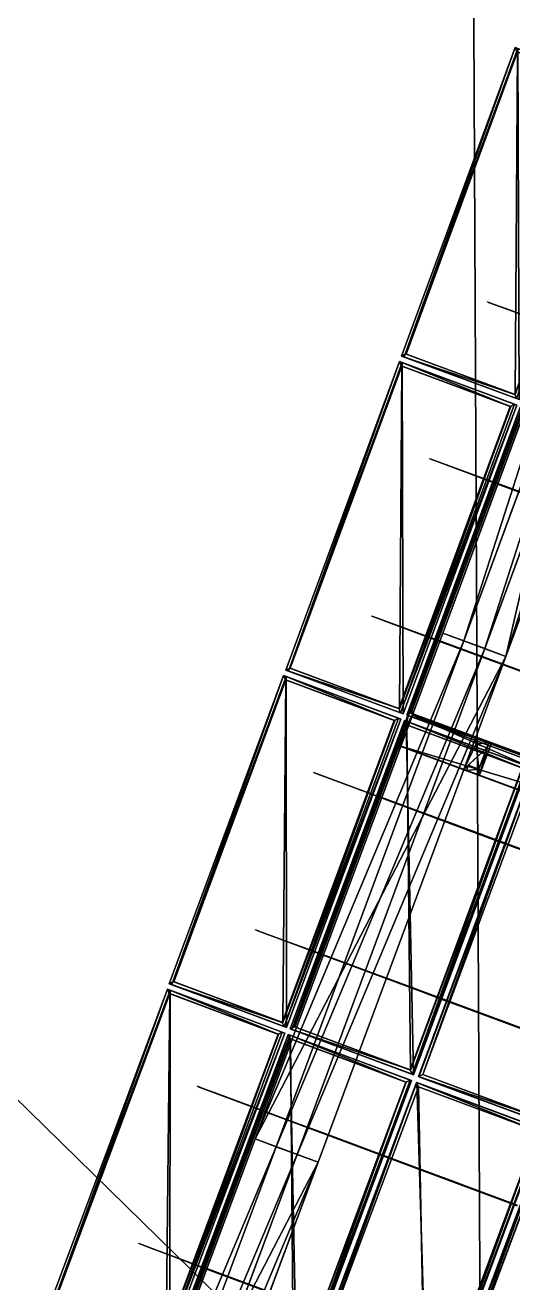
# Model space of a CAD drawing. Extents: x -372 to 678, y -263 to 741.
# Drawn here: x 284.6 to 288.23, y 268.23 to 277.61 of the extents above; entities that cross this region are included whole.
import ezdxf

# ---------------------------------------------------------------- set-up
doc = ezdxf.new("R2010")
doc.units = 0
doc.header["$LTSCALE"] = 0.0254
doc.layers.get('0').update_dxf_attribs({"linetype": 'CONTINUOUS'})
doc.layers.add('LOCATION_SNAPSHOT', color=144, linetype='CONTINUOUS')
doc.layers.add('LOCATION_TERRAIN', color=36, linetype='CONTINUOUS')

# ---------------------------------------------------------------- blocks, each defined once
blk = doc.blocks.new('LOCATION_SNAPSHOT_1')
at = {"color": 8}
mesh = blk.add_polyface(dxfattribs=at)
corners = [(-63.4904, 214.7729), (675.1158, 740.6684), (-66.0072, 737.0917), (677.6385, 218.3467)]
mesh.append_faces([[corners[k] for k in face] for face in [(0, 1, 2), (1, 0, 3)]], dxfattribs={"vtx0": -1, "color": 8})
blk = doc.blocks.new('LOCATION_TERRAIN_1')
at = {"color": 8}
mesh = blk.add_polyface(dxfattribs=at)
corners = [(300.5529, 266.2732, 5.1655), (300.4929, 278.7094, 5.3174), (287.9314, 278.6489, 4.8081)]
mesh.append_faces([[corners[k] for k in face] for face in [(0, 1, 2)]], dxfattribs={"color": 8})
mesh = blk.add_polyface(dxfattribs=at)
corners = [(287.9914, 266.2127, 4.5477), (287.9314, 278.6489, 4.8081), (275.3699, 278.5883, 4.5424)]
mesh.append_faces([[corners[k] for k in face] for face in [(0, 1, 2)]], dxfattribs={"color": 8})
mesh = blk.add_polyface(dxfattribs=at)
corners = [(287.9914, 266.2127, 4.5477), (275.3699, 278.5883, 4.5424), (275.4299, 266.1521, 4.1735)]
mesh.append_faces([[corners[k] for k in face] for face in [(0, 1, 2)]], dxfattribs={"color": 8})
mesh = blk.add_polyface(dxfattribs=at)
corners = [(300.5529, 266.2732, 5.1655), (287.9314, 278.6489, 4.8081), (287.9914, 266.2127, 4.5477)]
mesh.append_faces([[corners[k] for k in face] for face in [(0, 1, 2)]], dxfattribs={"color": 8})
blk = doc.blocks.new('GROUP_55')
at = {"color": 0}
for p, q in [((143.8082, -4.1608, 0.1859), (139.728, -4.1516, 0.1582)), ((143.8082, -4.1608, 0.6859), (139.728, -4.1516, 0.6582)), ((143.8082, -4.1608, 0.6859), (139.728, -4.1516, 0.6582)), ((143.8082, -4.1608, 0.1859), (139.728, -4.1516, 0.1582)), ((143.8076, -4.6608, 0.6859), (143.8082, -4.1608, 0.6859)), ((143.8076, -4.6608, 0.6859), (143.8082, -4.1608, 0.6859)), ((143.8082, -4.1608, 0.1859), (143.808, -4.3274, 0.1859)), ((143.8082, -4.1608, 0.1859), (143.808, -4.3274, 0.1859)), ((143.8082, -4.1608, 0.6859), (143.8082, -4.1608, 0.1859)), ((147.8278, -4.1612, 0.2144), (143.8082, -4.1608, 0.1859)), ((147.8278, -4.1612, 0.7144), (143.8082, -4.1608, 0.6859)), ((147.8278, -4.1612, 0.7144), (143.8082, -4.1608, 0.6859)), ((147.8278, -4.1612, 0.2144), (143.8082, -4.1608, 0.1859)), ((143.8082, -4.1608, 0.6859), (143.8082, -4.1608, 0.1859)), ((151.7896, -4.1532, 0.2434), (147.8278, -4.1612, 0.2144)), ((151.7896, -4.1532, 0.7434), (147.8278, -4.1612, 0.7144)), ((151.7896, -4.1532, 0.7434), (147.8278, -4.1612, 0.7144)), ((151.7896, -4.1532, 0.2434), (147.8278, -4.1612, 0.2144)), ((147.8278, -4.1612, 0.2144), (147.8279, -4.3279, 0.2144)), ((147.8282, -4.6612, 0.7144), (147.8278, -4.1612, 0.7144)), ((147.8278, -4.1612, 0.7144), (147.8278, -4.1612, 0.2144)), ((147.8278, -4.1612, 0.2144), (147.8279, -4.3279, 0.2144)), ((147.8282, -4.6612, 0.7144), (147.8278, -4.1612, 0.7144)), ((147.8278, -4.1612, 0.7144), (147.8278, -4.1612, 0.2144)), ((143.808, -4.3274, 0.1859), (139.7275, -4.3183, 0.1582)), ((143.808, -4.3274, 0.1859), (139.7275, -4.3183, 0.1582)), ((143.808, -4.3274, 0.4359), (139.7275, -4.3183, 0.4082)), ((143.808, -4.3274, 0.4359), (139.7275, -4.3183, 0.4082)), ((143.808, -4.3274, 0.4359), (143.8078, -4.4941, 0.4359)), ((143.808, -4.3274, 0.4359), (143.8078, -4.4941, 0.4359)), ((143.808, -4.3274, 0.1859), (143.808, -4.3274, 0.4359)), ((147.8279, -4.3279, 0.2144), (143.808, -4.3274, 0.1859)), ((147.8279, -4.3279, 0.2144), (143.808, -4.3274, 0.1859)), ((147.8279, -4.3279, 0.4644), (143.808, -4.3274, 0.4359)), ((143.808, -4.3274, 0.1859), (143.808, -4.3274, 0.4359)), ((147.8279, -4.3279, 0.4644), (143.808, -4.3274, 0.4359)), ((151.7901, -4.3199, 0.2434), (147.8279, -4.3279, 0.2144)), ((151.7901, -4.3199, 0.2434), (147.8279, -4.3279, 0.2144)), ((151.7901, -4.3199, 0.4934), (147.8279, -4.3279, 0.4644)), ((151.7901, -4.3199, 0.4934), (147.8279, -4.3279, 0.4644)), ((147.8279, -4.3279, 0.2144), (147.8279, -4.3279, 0.4644)), ((147.8279, -4.3279, 0.4644), (147.8281, -4.4945, 0.4644)), ((147.8279, -4.3279, 0.2144), (147.8279, -4.3279, 0.4644)), ((147.8279, -4.3279, 0.4644), (147.8281, -4.4945, 0.4644)), ((143.8078, -4.4941, 0.4359), (139.7269, -4.485, 0.4082)), ((143.8078, -4.4941, 0.4359), (139.7269, -4.485, 0.4082)), ((143.8078, -4.4941, 0.1859), (139.7269, -4.485, 0.1582)), ((143.8078, -4.4941, 0.1859), (139.7269, -4.485, 0.1582)), ((143.8078, -4.4941, 0.1859), (143.8076, -4.6608, 0.1859)), ((143.8078, -4.4941, 0.1859), (143.8076, -4.6608, 0.1859)), ((143.8078, -4.4941, 0.4359), (143.8078, -4.4941, 0.1859)), ((147.8281, -4.4945, 0.4644), (143.8078, -4.4941, 0.4359)), ((147.8281, -4.4945, 0.4644), (143.8078, -4.4941, 0.4359)), ((147.8281, -4.4945, 0.2144), (143.8078, -4.4941, 0.1859)), ((143.8078, -4.4941, 0.4359), (143.8078, -4.4941, 0.1859)), ((147.8281, -4.4945, 0.2144), (143.8078, -4.4941, 0.1859)), ((151.7906, -4.4866, 0.4934), (147.8281, -4.4945, 0.4644)), ((151.7906, -4.4866, 0.4934), (147.8281, -4.4945, 0.4644)), ((151.7906, -4.4866, 0.2434), (147.8281, -4.4945, 0.2144)), ((151.7906, -4.4866, 0.2434), (147.8281, -4.4945, 0.2144)), ((147.8281, -4.4945, 0.4644), (147.8281, -4.4945, 0.2144)), ((147.8281, -4.4945, 0.2144), (147.8282, -4.6612, 0.2144)), ((147.8281, -4.4945, 0.4644), (147.8281, -4.4945, 0.2144)), ((147.8281, -4.4945, 0.2144), (147.8282, -4.6612, 0.2144)), ((143.8076, -4.6608, 0.1859), (139.7264, -4.6516, 0.1582)), ((143.8076, -4.6608, 0.1859), (139.7264, -4.6516, 0.1582)), ((143.8076, -4.6608, 0.6859), (139.7264, -4.6516, 0.6582)), ((143.8076, -4.6608, 0.6859), (139.7264, -4.6516, 0.6582)), ((143.8076, -4.6608, 0.1859), (143.8076, -4.6608, 0.6859)), ((147.8282, -4.6612, 0.2144), (143.8076, -4.6608, 0.1859)), ((147.8282, -4.6612, 0.2144), (143.8076, -4.6608, 0.1859)), ((147.8282, -4.6612, 0.7144), (143.8076, -4.6608, 0.6859)), ((143.8076, -4.6608, 0.1859), (143.8076, -4.6608, 0.6859)), ((147.8282, -4.6612, 0.7144), (143.8076, -4.6608, 0.6859)), ((151.7911, -4.6532, 0.2434), (147.8282, -4.6612, 0.2144)), ((151.7911, -4.6532, 0.2434), (147.8282, -4.6612, 0.2144)), ((151.7911, -4.6532, 0.7434), (147.8282, -4.6612, 0.7144)), ((151.7911, -4.6532, 0.7434), (147.8282, -4.6612, 0.7144)), ((147.8282, -4.6612, 0.2144), (147.8282, -4.6612, 0.7144)), ((147.8282, -4.6612, 0.2144), (147.8282, -4.6612, 0.7144))]:
    blk.add_line(p, q, dxfattribs=at)
mesh = blk.add_polyface(dxfattribs=at)
corners = [(143.8076, -4.6608, 0.6859), (139.728, -4.1516, 0.6582), (139.7264, -4.6516, 0.6582), (143.8082, -4.1608, 0.6859)]
mesh.append_faces([[corners[k] for k in face] for face in [(0, 1, 2), (1, 0, 3)]], dxfattribs={"vtx0": -1, "color": 0})
mesh = blk.add_polyface(dxfattribs=at)
corners = [(139.728, -4.1516, 0.1582), (143.808, -4.3274, 0.1859), (139.7275, -4.3183, 0.1582), (143.8082, -4.1608, 0.1859)]
mesh.append_faces([[corners[k] for k in face] for face in [(0, 1, 2), (1, 0, 3)]], dxfattribs={"vtx0": -1, "color": 0})
mesh = blk.add_polyface(dxfattribs=at)
corners = [(139.728, -4.1516, 0.6582), (143.8082, -4.1608, 0.1859), (139.728, -4.1516, 0.1582), (143.8082, -4.1608, 0.6859)]
mesh.append_faces([[corners[k] for k in face] for face in [(0, 1, 2), (1, 0, 3)]], dxfattribs={"vtx0": -1, "color": 0})
mesh = blk.add_polyface(dxfattribs=at)
corners = [(147.8282, -4.6612, 0.7144), (143.8082, -4.1608, 0.6859), (143.8076, -4.6608, 0.6859), (147.8278, -4.1612, 0.7144)]
mesh.append_faces([[corners[k] for k in face] for face in [(0, 1, 2), (1, 0, 3)]], dxfattribs={"vtx0": -1, "color": 0})
mesh = blk.add_polyface(dxfattribs=at)
corners = [(143.8082, -4.1608, 0.1859), (147.8279, -4.3279, 0.2144), (143.808, -4.3274, 0.1859), (147.8278, -4.1612, 0.2144)]
mesh.append_faces([[corners[k] for k in face] for face in [(0, 1, 2), (1, 0, 3)]], dxfattribs={"vtx0": -1, "color": 0})
mesh = blk.add_polyface(dxfattribs=at)
corners = [(143.8082, -4.1608, 0.6859), (147.8278, -4.1612, 0.2144), (143.8082, -4.1608, 0.1859), (147.8278, -4.1612, 0.7144)]
mesh.append_faces([[corners[k] for k in face] for face in [(0, 1, 2), (1, 0, 3)]], dxfattribs={"vtx0": -1, "color": 0})
mesh = blk.add_polyface(dxfattribs=at)
corners = [(151.7896, -4.1532, 0.2434), (147.8279, -4.3279, 0.2144), (147.8278, -4.1612, 0.2144), (151.7901, -4.3199, 0.2434)]
mesh.append_faces([[corners[k] for k in face] for face in [(0, 1, 2), (1, 0, 3)]], dxfattribs={"vtx0": -1, "color": 0})
mesh = blk.add_polyface(dxfattribs=at)
corners = [(147.8282, -4.6612, 0.7144), (151.7896, -4.1532, 0.7434), (147.8278, -4.1612, 0.7144), (151.7911, -4.6532, 0.7434)]
mesh.append_faces([[corners[k] for k in face] for face in [(0, 1, 2), (1, 0, 3)]], dxfattribs={"vtx0": -1, "color": 0})
mesh = blk.add_polyface(dxfattribs=at)
corners = [(147.8278, -4.1612, 0.7144), (151.7896, -4.1532, 0.2434), (147.8278, -4.1612, 0.2144), (151.7896, -4.1532, 0.7434)]
mesh.append_faces([[corners[k] for k in face] for face in [(0, 1, 2), (1, 0, 3)]], dxfattribs={"vtx0": -1, "color": 0})
mesh = blk.add_polyface(dxfattribs=at)
corners = [(139.7275, -4.3183, 0.4082), (143.8078, -4.4941, 0.4359), (139.7269, -4.485, 0.4082), (143.808, -4.3274, 0.4359)]
mesh.append_faces([[corners[k] for k in face] for face in [(0, 1, 2), (1, 0, 3)]], dxfattribs={"vtx0": -1, "color": 0})
mesh = blk.add_polyface(dxfattribs=at)
corners = [(143.808, -4.3274, 0.1859), (139.7275, -4.3183, 0.4082), (139.7275, -4.3183, 0.1582), (143.808, -4.3274, 0.4359)]
mesh.append_faces([[corners[k] for k in face] for face in [(0, 1, 2), (1, 0, 3)]], dxfattribs={"vtx0": -1, "color": 0})
mesh = blk.add_polyface(dxfattribs=at)
corners = [(143.808, -4.3274, 0.4359), (147.8281, -4.4945, 0.4644), (143.8078, -4.4941, 0.4359), (147.8279, -4.3279, 0.4644)]
mesh.append_faces([[corners[k] for k in face] for face in [(0, 1, 2), (1, 0, 3)]], dxfattribs={"vtx0": -1, "color": 0})
mesh = blk.add_polyface(dxfattribs=at)
corners = [(147.8279, -4.3279, 0.2144), (143.808, -4.3274, 0.4359), (143.808, -4.3274, 0.1859), (147.8279, -4.3279, 0.4644)]
mesh.append_faces([[corners[k] for k in face] for face in [(0, 1, 2), (1, 0, 3)]], dxfattribs={"vtx0": -1, "color": 0})
mesh = blk.add_polyface(dxfattribs=at)
corners = [(151.7901, -4.3199, 0.2434), (147.8279, -4.3279, 0.4644), (147.8279, -4.3279, 0.2144), (151.7901, -4.3199, 0.4934)]
mesh.append_faces([[corners[k] for k in face] for face in [(0, 1, 2), (1, 0, 3)]], dxfattribs={"vtx0": -1, "color": 0})
mesh = blk.add_polyface(dxfattribs=at)
corners = [(151.7901, -4.3199, 0.4934), (147.8281, -4.4945, 0.4644), (147.8279, -4.3279, 0.4644), (151.7906, -4.4866, 0.4934)]
mesh.append_faces([[corners[k] for k in face] for face in [(0, 1, 2), (1, 0, 3)]], dxfattribs={"vtx0": -1, "color": 0})
mesh = blk.add_polyface(dxfattribs=at)
corners = [(139.7269, -4.485, 0.1582), (143.8076, -4.6608, 0.1859), (139.7264, -4.6516, 0.1582), (143.8078, -4.4941, 0.1859)]
mesh.append_faces([[corners[k] for k in face] for face in [(0, 1, 2), (1, 0, 3)]], dxfattribs={"vtx0": -1, "color": 0})
mesh = blk.add_polyface(dxfattribs=at)
corners = [(139.7269, -4.485, 0.4082), (143.8078, -4.4941, 0.1859), (139.7269, -4.485, 0.1582), (143.8078, -4.4941, 0.4359)]
mesh.append_faces([[corners[k] for k in face] for face in [(0, 1, 2), (1, 0, 3)]], dxfattribs={"vtx0": -1, "color": 0})
mesh = blk.add_polyface(dxfattribs=at)
corners = [(143.8078, -4.4941, 0.1859), (147.8282, -4.6612, 0.2144), (143.8076, -4.6608, 0.1859), (147.8281, -4.4945, 0.2144)]
mesh.append_faces([[corners[k] for k in face] for face in [(0, 1, 2), (1, 0, 3)]], dxfattribs={"vtx0": -1, "color": 0})
mesh = blk.add_polyface(dxfattribs=at)
corners = [(143.8078, -4.4941, 0.4359), (147.8281, -4.4945, 0.2144), (143.8078, -4.4941, 0.1859), (147.8281, -4.4945, 0.4644)]
mesh.append_faces([[corners[k] for k in face] for face in [(0, 1, 2), (1, 0, 3)]], dxfattribs={"vtx0": -1, "color": 0})
mesh = blk.add_polyface(dxfattribs=at)
corners = [(147.8281, -4.4945, 0.4644), (151.7906, -4.4866, 0.2434), (147.8281, -4.4945, 0.2144), (151.7906, -4.4866, 0.4934)]
mesh.append_faces([[corners[k] for k in face] for face in [(0, 1, 2), (1, 0, 3)]], dxfattribs={"vtx0": -1, "color": 0})
mesh = blk.add_polyface(dxfattribs=at)
corners = [(151.7906, -4.4866, 0.2434), (147.8282, -4.6612, 0.2144), (147.8281, -4.4945, 0.2144), (151.7911, -4.6532, 0.2434)]
mesh.append_faces([[corners[k] for k in face] for face in [(0, 1, 2), (1, 0, 3)]], dxfattribs={"vtx0": -1, "color": 0})
mesh = blk.add_polyface(dxfattribs=at)
corners = [(143.8076, -4.6608, 0.1859), (139.7264, -4.6516, 0.6582), (139.7264, -4.6516, 0.1582), (143.8076, -4.6608, 0.6859)]
mesh.append_faces([[corners[k] for k in face] for face in [(0, 1, 2), (1, 0, 3)]], dxfattribs={"vtx0": -1, "color": 0})
mesh = blk.add_polyface(dxfattribs=at)
corners = [(147.8282, -4.6612, 0.2144), (143.8076, -4.6608, 0.6859), (143.8076, -4.6608, 0.1859), (147.8282, -4.6612, 0.7144)]
mesh.append_faces([[corners[k] for k in face] for face in [(0, 1, 2), (1, 0, 3)]], dxfattribs={"vtx0": -1, "color": 0})
mesh = blk.add_polyface(dxfattribs=at)
corners = [(151.7911, -4.6532, 0.2434), (147.8282, -4.6612, 0.7144), (147.8282, -4.6612, 0.2144), (151.7911, -4.6532, 0.7434)]
mesh.append_faces([[corners[k] for k in face] for face in [(0, 1, 2), (1, 0, 3)]], dxfattribs={"vtx0": -1, "color": 0})
blk = doc.blocks.new('GROUP264_1')
at = {"color": 9}
blk.add_blockref('GROUP_55', (0, 0), dxfattribs=at)
blk = doc.blocks.new('GROUP263_1')
at = {"color": 0}
blk.add_blockref('GROUP264_1', (0, 0), dxfattribs=at)
blk = doc.blocks.new('SOLAR_PANEL_1')
at = {"color": 0}
for p, q in [((0, 0.025), (0, 2.475)), ((0, 2.475), (1, 2.475)), ((0, 2.475), (1, 2.475)), ((0, 2.475), (0, 2.475, 0.05)), ((0, 2.475, 0.05), (1, 2.475, 0.05)), ((0, 0.025), (0, 2.475)), ((0, 0.025, 0.05), (0, 2.475, 0.05)), ((0, 2.475), (0, 2.475, 0.05)), ((0, 2.475, 0.05), (1, 2.475, 0.05)), ((0, 0.025, 0.05), (0, 2.475, 0.05)), ((0.975, 2.45, 0.05), (0.025, 2.45, 0.05)), ((0.025, 2.45, 0.05), (0.025, 0.05, 0.05)), ((0.975, 2.45, 0.05), (0.025, 2.45, 0.05)), ((0.025, 2.45, 0.05), (0.025, 2.45, 0.04)), ((0.975, 2.45, 0.04), (0.025, 2.45, 0.04)), ((0.025, 2.45, 0.05), (0.025, 0.05, 0.05)), ((0.025, 2.45, 0.04), (0.025, 0.05, 0.04)), ((0.025, 2.45, 0.05), (0.025, 2.45, 0.04)), ((0.025, 2.45, 0.04), (0.025, 0.05, 0.04)), ((0.975, 2.45, 0.04), (0.025, 2.45, 0.04)), ((0.975, 0.05, 0.05), (0.975, 2.45, 0.05)), ((0.975, 2.45, 0.05), (0.975, 2.45, 0.04)), ((0.975, 0.05, 0.05), (0.975, 2.45, 0.05)), ((0.975, 2.45, 0.05), (0.975, 2.45, 0.04)), ((0.975, 0.05, 0.04), (0.975, 2.45, 0.04)), ((0.975, 0.05, 0.04), (0.975, 2.45, 0.04)), ((1, 2.475), (1, 0.025)), ((1, 2.475), (1, 0.025)), ((1, 2.475), (1, 2.475, 0.05)), ((1, 2.475, 0.05), (1, 0.025, 0.05)), ((1, 2.475), (1, 2.475, 0.05)), ((1, 2.475, 0.05), (1, 0.025, 0.05)), ((1, 0.025), (0, 0.025)), ((0, 0.025), (0, 0.025, 0.05)), ((1, 0.025), (0, 0.025)), ((1, 0.025, 0.05), (0, 0.025, 0.05)), ((0, 0.025), (0, 0.025, 0.05)), ((1, 0.025, 0.05), (0, 0.025, 0.05)), ((0.025, 0.05, 0.05), (0.975, 0.05, 0.05)), ((0.025, 0.05, 0.05), (0.025, 0.05, 0.04)), ((0.025, 0.05, 0.05), (0.975, 0.05, 0.05)), ((0.025, 0.05, 0.04), (0.975, 0.05, 0.04)), ((0.025, 0.05, 0.05), (0.025, 0.05, 0.04)), ((0.025, 0.05, 0.04), (0.975, 0.05, 0.04)), ((0.975, 0.05, 0.05), (0.975, 0.05, 0.04)), ((0.975, 0.05, 0.05), (0.975, 0.05, 0.04)), ((1, 0.025), (1, 0.025, 0.05)), ((1, 0.025), (1, 0.025, 0.05))]:
    blk.add_line(p, q, dxfattribs=at)
mesh = blk.add_polyface(dxfattribs=at)
corners = [(0, 2.475), (1, 0.025), (0, 0.025), (1, 2.475)]
mesh.append_faces([[corners[k] for k in face] for face in [(0, 1, 2), (1, 0, 3)]], dxfattribs={"vtx0": -1, "color": 0})
mesh = blk.add_polyface(dxfattribs=at)
corners = [(0, 2.475, 0.05), (1, 2.475), (0, 2.475), (1, 2.475, 0.05)]
mesh.append_faces([[corners[k] for k in face] for face in [(0, 1, 2), (1, 0, 3)]], dxfattribs={"vtx0": -1, "color": 0})
mesh = blk.add_polyface(dxfattribs=at)
corners = [(0, 2.475, 0.05), (0, 0.025), (0, 0.025, 0.05), (0, 2.475)]
mesh.append_faces([[corners[k] for k in face] for face in [(0, 1, 2), (1, 0, 3)]], dxfattribs={"vtx0": -1, "color": 0})
mesh = blk.add_polyface(dxfattribs=at)
corners = [(0, 0.025, 0.05), (0.025, 0.05, 0.05), (0, 2.475, 0.05), (1, 0.025, 0.05), (0.975, 0.05, 0.05), (0.975, 2.45, 0.05), (0.025, 2.45, 0.05), (1, 2.475, 0.05)]
mesh.append_faces([[corners[k] for k in face] for face in [(0, 1, 2), (1, 3, 4), (4, 3, 5), (2, 6, 7), (6, 2, 1), (7, 5, 3)]], dxfattribs={"vtx0": -1, "vtx1": -1, "color": 0})
mesh.append_faces([[corners[k] for k in face] for face in [(1, 0, 3), (7, 6, 5)]], dxfattribs={"vtx0": -1, "vtx2": -1, "color": 0})
mesh = blk.add_polyface(dxfattribs=at)
corners = [(0.975, 2.45, 0.05), (0.025, 2.45, 0.04), (0.975, 2.45, 0.04), (0.025, 2.45, 0.05)]
mesh.append_faces([[corners[k] for k in face] for face in [(0, 1, 2), (1, 0, 3)]], dxfattribs={"vtx0": -1, "color": 0})
mesh = blk.add_polyface(dxfattribs=at)
corners = [(0.025, 2.45, 0.04), (0.025, 0.05, 0.05), (0.025, 0.05, 0.04), (0.025, 2.45, 0.05)]
mesh.append_faces([[corners[k] for k in face] for face in [(0, 1, 2), (1, 0, 3)]], dxfattribs={"vtx0": -1, "color": 0})
at = {"color": 153}
mesh = blk.add_polyface(dxfattribs=at)
corners = [(0.975, 0.05, 0.04), (0.025, 2.45, 0.04), (0.025, 0.05, 0.04), (0.975, 2.45, 0.04)]
mesh.append_faces([[corners[k] for k in face] for face in [(0, 1, 2), (1, 0, 3)]], dxfattribs={"vtx0": -1, "color": 153})
at = {"color": 0}
mesh = blk.add_polyface(dxfattribs=at)
corners = [(0.975, 2.45, 0.05), (0.975, 0.05, 0.04), (0.975, 0.05, 0.05), (0.975, 2.45, 0.04)]
mesh.append_faces([[corners[k] for k in face] for face in [(0, 1, 2), (1, 0, 3)]], dxfattribs={"vtx0": -1, "color": 0})
mesh = blk.add_polyface(dxfattribs=at)
corners = [(1, 2.475), (1, 0.025, 0.05), (1, 0.025), (1, 2.475, 0.05)]
mesh.append_faces([[corners[k] for k in face] for face in [(0, 1, 2), (1, 0, 3)]], dxfattribs={"vtx0": -1, "color": 0})
mesh = blk.add_polyface(dxfattribs=at)
corners = [(1, 0.025), (0, 0.025, 0.05), (0, 0.025), (1, 0.025, 0.05)]
mesh.append_faces([[corners[k] for k in face] for face in [(0, 1, 2), (1, 0, 3)]], dxfattribs={"vtx0": -1, "color": 0})
mesh = blk.add_polyface(dxfattribs=at)
corners = [(0.025, 0.05, 0.04), (0.975, 0.05, 0.05), (0.975, 0.05, 0.04), (0.025, 0.05, 0.05)]
mesh.append_faces([[corners[k] for k in face] for face in [(0, 1, 2), (1, 0, 3)]], dxfattribs={"vtx0": -1, "color": 0})
blk = doc.blocks.new('SOLAR_PANEL_STRUCTURE')
at = {"color": 0}
for p, q in [((5.0137, 0, -0.0089), (2.9803, 0, -0.0089)), ((2.9803, 0, 0.0311), (3.4565, 0, 0.0311)), ((3.4565, 0, 0.0311), (2.9803, 0, 0.716)), ((3.021, 0, 0.7275), (3.4958, 0, 0.0447)), ((3.4958, 0, 0.0447), (3.9705, 0, 0.6472)), ((4.0088, 0, 0.6311), (3.536, 0, 0.0311)), ((3.536, 0, 0.0311), (4.4568, 0, 0.0311)), ((4.4568, 0, 0.0311), (4.0088, 0, 0.6311)), ((4.0593, 0, 0.6304), (4.5005, 0, 0.0393)), ((4.5005, 0, 0.0393), (4.9642, 0, 0.3962)), ((4.5554, 0, 0.0311), (4.9889, 0, 0.0311)), ((4.9889, 0, 0.3647), (4.5554, 0, 0.0311)), ((4.9889, 0, 0.0311), (4.9889, 0, 0.3647)), ((5.4167, 0, 0.2003), (5.0137, 0, -0.0089)), ((5.0289, 0, 0.3744), (5.0289, 0, 0.044)), ((5.0289, 0, 0.044), (5.3701, 0, 0.2212)), ((5.4963, 0, 0.1646), (5.5126, 0, 0.2011))]:
    blk.add_line(p, q, dxfattribs=at)
at = {"color": 0, "extrusion": (4.81162e-16, 1, -7.04887e-16)}
blk.add_arc((-2.9803, -5.3738), 6.1449, 90, 114.4293, dxfattribs=at)
at = {"color": 0}
mesh = blk.add_polyface(dxfattribs=at)
corners = [(4.4568, 0, 0.0311), (4.5554, 0, 0.0311), (3.536, 0, 0.0311), (4.5005, 0, 0.0393), (4.9889, 0, 0.3647), (4.9642, 0, 0.3962), (5.0289, 0, 0.3744), (4.0088, 0, 0.6311), (4.0593, 0, 0.6304), (3.4958, 0, 0.0447), (3.9705, 0, 0.6472), (3.4565, 0, 0.0311), (2.9803, 0, 0.716), (3.021, 0, 0.7275), (2.9803, 0, 0.7711), (5.0137, 0, -0.0089), (5.0289, 0, 0.044), (5.4167, 0, 0.2003), (4.9889, 0, 0.0311), (2.9803, 0, -0.0089), (5.3701, 0, 0.2212), (5.5126, 0, 0.2011), (5.0155, 0, 0.4243), (4.0126, 0, 0.6838), (5.4963, 0, 0.1646), (2.9803, 0, 0.0311)]
mesh.append_faces([[corners[k] for k in face] for face in [(0, 1, 2), (1, 3, 4), (7, 3, 0), (3, 7, 8), (9, 12, 13), (15, 16, 17), (18, 2, 1), (21, 20, 22), (22, 8, 23), (23, 13, 14), (4, 16, 18), (16, 4, 6)]], dxfattribs={"vtx0": -1, "vtx1": -1, "color": 0})
mesh.append_faces([[corners[k] for k in face] for face in [(1, 0, 3), (4, 5, 6), (11, 9, 2), (16, 15, 18), (18, 19, 11), (18, 11, 2), (17, 20, 21), (22, 6, 5), (23, 8, 7), (23, 7, 10)]], dxfattribs={"vtx0": -1, "vtx1": -1, "vtx2": -1, "color": 0})
mesh.append_faces([[corners[k] for k in face] for face in [(4, 3, 5), (9, 7, 2), (7, 9, 10), (9, 11, 12), (13, 12, 14), (18, 15, 19), (17, 16, 20), (22, 20, 6), (22, 5, 8), (23, 10, 13)]], dxfattribs={"vtx0": -1, "vtx2": -1, "color": 0})
mesh.append_faces([[corners[k] for k in face] for face in [(25, 11, 19)]], dxfattribs={"vtx1": -1, "color": 0})
mesh.append_faces([[corners[k] for k in face] for face in [(21, 24, 17)]], dxfattribs={"vtx2": -1, "color": 0})
blk = doc.blocks.new('GROUP0_4')
at = {"color": 0, "extrusion": (-0.084688, 3.20437e-17, 0.996408), "rotation": 90.00000000000004}
blk.add_blockref('SOLAR_PANEL_1', (1.25, -2.6781, 1.1745), dxfattribs=at)
at = {"color": 0, "extrusion": (0.084688, -2.46519e-32, 0.996408), "rotation": 270.0000000000001}
blk.add_blockref('SOLAR_PANEL_1', (-1.25, 1.8093, 0.8781), dxfattribs=at)
at = {"color": 0, "extrusion": (0.251634, -1.95439e-17, 0.967823), "rotation": 270}
blk.add_blockref('SOLAR_PANEL_1', (-1.25, 0.903, 0.7326), dxfattribs=at)
at = {"color": 0, "extrusion": (0.411361, -1.95439e-17, 0.911472), "rotation": 270}
blk.add_blockref('SOLAR_PANEL_1', (-1.25, -0.0149, 0.7421), dxfattribs=at)
at = {"color": 9}
for p in [(-4.7303, 0.625, 0.2589), (-4.7303, -0.625, 0.2589)]:
    blk.add_blockref('SOLAR_PANEL_STRUCTURE', p, dxfattribs=at)
blk = doc.blocks.new('GROUP_17')
at = {"color": 0}
for p, q in [((3.5, 0.25, 0.375), (-0.5, 0.25, 0.375)), ((-0.5, 0.25, 0.375), (-0.5, 0, 0.375)), ((-0.5, 0.25), (3.5, 0.25)), ((-0.5, 0.25), (-0.5, 0)), ((-0.5, 0.25, 0.375), (-0.5, 0.25)), ((3.5, 0.25, 0.375), (-0.5, 0.25, 0.375)), ((-0.5, 0.25), (3.5, 0.25)), ((-0.5, 0.25, 0.375), (-0.5, 0.25)), ((-0.5, 0.25), (-0.5, 0)), ((-0.5, 0.25, 0.375), (-0.5, 0, 0.375)), ((3.5, 0.25, 0.375), (3.5, 0, 0.375)), ((3.5, 0.25), (3.5, 0.25, 0.375)), ((3.5, 0.25, 0.375), (3.5, 0, 0.375)), ((3.5, 0.25), (3.5, 0)), ((3.5, 0.25), (3.5, 0)), ((3.5, 0.25), (3.5, 0.25, 0.375)), ((3.5, 0, 0.375), (-0.5, 0, 0.375)), ((-0.5, 0), (3.5, 0)), ((-0.5, 0, 0.375), (-0.5, 0)), ((-0.5, 0, 0.375), (-0.5, 0)), ((-0.5, 0), (3.5, 0)), ((3.5, 0, 0.375), (-0.5, 0, 0.375)), ((3.5, 0), (3.5, 0, 0.375)), ((3.5, 0), (3.5, 0, 0.375))]:
    blk.add_line(p, q, dxfattribs=at)
mesh = blk.add_polyface(dxfattribs=at)
corners = [(3.5, 0, 0.375), (-0.5, 0.25, 0.375), (-0.5, 0, 0.375), (3.5, 0.25, 0.375)]
mesh.append_faces([[corners[k] for k in face] for face in [(0, 1, 2), (1, 0, 3)]], dxfattribs={"vtx0": -1, "color": 0})
mesh = blk.add_polyface(dxfattribs=at)
corners = [(3.5, 0.25), (-0.5, 0), (-0.5, 0.25), (3.5, 0)]
mesh.append_faces([[corners[k] for k in face] for face in [(0, 1, 2), (1, 0, 3)]], dxfattribs={"vtx0": -1, "color": 0})
mesh = blk.add_polyface(dxfattribs=at)
corners = [(-0.5, 0.25, 0.375), (3.5, 0.25), (-0.5, 0.25), (3.5, 0.25, 0.375)]
mesh.append_faces([[corners[k] for k in face] for face in [(0, 1, 2), (1, 0, 3)]], dxfattribs={"vtx0": -1, "color": 0})
mesh = blk.add_polyface(dxfattribs=at)
corners = [(-0.5, 0, 0.375), (-0.5, 0.25), (-0.5, 0), (-0.5, 0.25, 0.375)]
mesh.append_faces([[corners[k] for k in face] for face in [(0, 1, 2), (1, 0, 3)]], dxfattribs={"vtx0": -1, "color": 0})
mesh = blk.add_polyface(dxfattribs=at)
corners = [(3.5, 0.25), (3.5, 0, 0.375), (3.5, 0), (3.5, 0.25, 0.375)]
mesh.append_faces([[corners[k] for k in face] for face in [(0, 1, 2), (1, 0, 3)]], dxfattribs={"vtx0": -1, "color": 0})
mesh = blk.add_polyface(dxfattribs=at)
corners = [(3.5, 0, 0.375), (-0.5, 0), (3.5, 0), (-0.5, 0, 0.375)]
mesh.append_faces([[corners[k] for k in face] for face in [(0, 1, 2), (1, 0, 3)]], dxfattribs={"vtx0": -1, "color": 0})
blk = doc.blocks.new('GROUP_13')
at = {"color": 0}
for p, q in [((0, 0.29, 0.415), (0, 0, 0.415)), ((0, 0.29, 0.415), (0.03, 0.29, 0.415)), ((0, 0.29), (0, 0.29, 0.415)), ((0, 0.29, 0.415), (0.03, 0.29, 0.415)), ((0, 0.29), (0.03, 0.29)), ((0, 0), (0, 0.29)), ((0, 0.29), (0.03, 0.29)), ((0, 0.29, 0.415), (0, 0, 0.415)), ((0, 0.29), (0, 0.29, 0.415)), ((0, 0), (0, 0.29)), ((0.03, 0.29, 0.415), (0.03, 0, 0.415)), ((0.03, 0.29), (0.03, 0.29, 0.415)), ((0.03, 0), (0.03, 0.29)), ((0.03, 0), (0.03, 0.29)), ((0.03, 0.29), (0.03, 0.29, 0.415)), ((0.03, 0.29, 0.415), (0.03, 0, 0.415)), ((0, 0, 0.415), (0.03, 0, 0.415)), ((0, 0), (0.03, 0)), ((0, 0, 0.415), (0, 0)), ((0, 0), (0.03, 0)), ((0, 0, 0.415), (0.03, 0, 0.415)), ((0, 0, 0.415), (0, 0)), ((0.03, 0, 0.415), (0.03, 0)), ((0.03, 0, 0.415), (0.03, 0))]:
    blk.add_line(p, q, dxfattribs=at)
mesh = blk.add_polyface(dxfattribs=at)
corners = [(0.03, 0, 0.415), (0, 0.29, 0.415), (0, 0, 0.415), (0.03, 0.29, 0.415)]
mesh.append_faces([[corners[k] for k in face] for face in [(0, 1, 2), (1, 0, 3)]], dxfattribs={"vtx0": -1, "color": 0})
mesh = blk.add_polyface(dxfattribs=at)
corners = [(0, 0.29, 0.415), (0.03, 0.29), (0, 0.29), (0.03, 0.29, 0.415)]
mesh.append_faces([[corners[k] for k in face] for face in [(0, 1, 2), (1, 0, 3)]], dxfattribs={"vtx0": -1, "color": 0})
mesh = blk.add_polyface(dxfattribs=at)
corners = [(0.03, 0.29), (0, 0), (0, 0.29), (0.03, 0)]
mesh.append_faces([[corners[k] for k in face] for face in [(0, 1, 2), (1, 0, 3)]], dxfattribs={"vtx0": -1, "color": 0})
mesh = blk.add_polyface(dxfattribs=at)
corners = [(0, 0.29, 0.415), (0, 0), (0, 0, 0.415), (0, 0.29)]
mesh.append_faces([[corners[k] for k in face] for face in [(0, 1, 2), (1, 0, 3)]], dxfattribs={"vtx0": -1, "color": 0})
mesh = blk.add_polyface(dxfattribs=at)
corners = [(0.03, 0.29), (0.03, 0, 0.415), (0.03, 0), (0.03, 0.29, 0.415)]
mesh.append_faces([[corners[k] for k in face] for face in [(0, 1, 2), (1, 0, 3)]], dxfattribs={"vtx0": -1, "color": 0})
mesh = blk.add_polyface(dxfattribs=at)
corners = [(0.03, 0, 0.415), (0, 0), (0.03, 0), (0, 0, 0.415)]
mesh.append_faces([[corners[k] for k in face] for face in [(0, 1, 2), (1, 0, 3)]], dxfattribs={"vtx0": -1, "color": 0})
blk = doc.blocks.new('GROUP_14')
at = {"color": 0}
for p, q in [((0, 0.25, 0.125), (0.125, 0.25, 0.125)), ((0, 0, 0.125), (0, 0.25, 0.125)), ((0.02, 0.25, 0.105), (0, 0.25, 0.125)), ((0, 0.25, 0.125), (0.125, 0.25, 0.125)), ((0, 0, 0.125), (0, 0.25, 0.125)), ((0.02, 0.25, 0.105), (0, 0.25, 0.125)), ((0.105, 0.25, 0.105), (0.02, 0.25, 0.105)), ((0.02, 0.25, 0.105), (0.02, 0.21, 0.105)), ((0.105, 0.25, 0.105), (0.02, 0.25, 0.105)), ((0.02, 0.25, 0.105), (0.02, 0.21, 0.105)), ((0.105, 0.21, 0.105), (0.02, 0.21, 0.105)), ((0.105, 0.21, 0.02), (0.02, 0.21, 0.105)), ((0.105, 0.21, 0.105), (0.02, 0.21, 0.105)), ((0.105, 0.21, 0.02), (0.02, 0.21, 0.105)), ((0.105, 0.25, 0.02), (0.105, 0.25, 0.105)), ((0.105, 0.25, 0.02), (0.105, 0.21, 0.02)), ((0.105, 0.25, 0.105), (0.105, 0.21, 0.105)), ((0.105, 0.25, 0.105), (0.105, 0.21, 0.105)), ((0.125, 0.25), (0.105, 0.25, 0.02)), ((0.105, 0.25, 0.02), (0.105, 0.25, 0.105)), ((0.105, 0.25, 0.02), (0.105, 0.21, 0.02)), ((0.125, 0.25), (0.105, 0.25, 0.02)), ((0.105, 0.21, 0.02), (0.105, 0.21, 0.105)), ((0.105, 0.21, 0.02), (0.105, 0.21, 0.105)), ((0.125, 0.25, 0.125), (0.125, 0, 0.125)), ((0.125, 0), (0.125, 0.25)), ((0.125, 0.25, 0.125), (0.125, 0.25)), ((0.125, 0.25, 0.125), (0.125, 0, 0.125)), ((0.125, 0.25, 0.125), (0.125, 0.25)), ((0.125, 0), (0.125, 0.25)), ((0.125, 0, 0.125), (0, 0, 0.125)), ((0.02, 0, 0.105), (0, 0, 0.125)), ((0.02, 0, 0.105), (0, 0, 0.125)), ((0.125, 0, 0.125), (0, 0, 0.125)), ((0.02, 0, 0.105), (0.02, 0.04, 0.105)), ((0.105, 0.04, 0.105), (0.02, 0.04, 0.105)), ((0.105, 0.04, 0.02), (0.02, 0.04, 0.105)), ((0.105, 0.04, 0.105), (0.02, 0.04, 0.105)), ((0.105, 0.04, 0.02), (0.02, 0.04, 0.105)), ((0.02, 0, 0.105), (0.02, 0.04, 0.105)), ((0.105, 0, 0.105), (0.02, 0, 0.105)), ((0.105, 0, 0.105), (0.02, 0, 0.105)), ((0.105, 0, 0.105), (0.105, 0.04, 0.105)), ((0.105, 0, 0.105), (0.105, 0.04, 0.105)), ((0.105, 0.04, 0.02), (0.105, 0.04, 0.105)), ((0.105, 0, 0.02), (0.105, 0.04, 0.02)), ((0.105, 0.04, 0.02), (0.105, 0.04, 0.105)), ((0.105, 0, 0.02), (0.105, 0.04, 0.02)), ((0.105, 0, 0.02), (0.105, 0, 0.105)), ((0.125, 0), (0.105, 0, 0.02)), ((0.105, 0, 0.02), (0.105, 0, 0.105)), ((0.125, 0), (0.105, 0, 0.02)), ((0.125, 0, 0.125), (0.125, 0)), ((0.125, 0, 0.125), (0.125, 0))]:
    blk.add_line(p, q, dxfattribs=at)
mesh = blk.add_polyface(dxfattribs=at)
corners = [(0.125, 0, 0.125), (0, 0.25, 0.125), (0, 0, 0.125), (0.125, 0.25, 0.125)]
mesh.append_faces([[corners[k] for k in face] for face in [(0, 1, 2), (1, 0, 3)]], dxfattribs={"vtx0": -1, "color": 0})
mesh = blk.add_polyface(dxfattribs=at)
corners = [(0, 0.25, 0.125), (0.105, 0.25, 0.105), (0.02, 0.25, 0.105), (0.125, 0.25, 0.125), (0.105, 0.25, 0.02), (0.125, 0.25)]
mesh.append_faces([[corners[k] for k in face] for face in [(0, 1, 2), (4, 3, 5)]], dxfattribs={"vtx0": -1, "color": 0})
mesh.append_faces([[corners[k] for k in face] for face in [(1, 0, 3), (3, 4, 1)]], dxfattribs={"vtx0": -1, "vtx2": -1, "color": 0})
mesh = blk.add_polyface(dxfattribs=at)
corners = [(0, 0.25, 0.125), (0.02, 0, 0.105), (0, 0, 0.125), (0.02, 0.04, 0.105), (0.02, 0.21, 0.105), (0.105, 0.21, 0.02), (0.02, 0.25, 0.105), (0.105, 0.04, 0.02), (0.125, 0), (0.105, 0, 0.02), (0.125, 0.25), (0.105, 0.25, 0.02)]
mesh.append_faces([[corners[k] for k in face] for face in [(0, 1, 2), (4, 0, 6), (7, 8, 9), (10, 5, 11)]], dxfattribs={"vtx0": -1, "color": 0})
mesh.append_faces([[corners[k] for k in face] for face in [(1, 0, 3), (8, 7, 10)]], dxfattribs={"vtx0": -1, "vtx1": -1, "color": 0})
mesh.append_faces([[corners[k] for k in face] for face in [(3, 0, 4), (10, 3, 5)]], dxfattribs={"vtx0": -1, "vtx1": -1, "vtx2": -1, "color": 0})
mesh.append_faces([[corners[k] for k in face] for face in [(3, 4, 5), (10, 7, 3)]], dxfattribs={"vtx0": -1, "vtx2": -1, "color": 0})
mesh = blk.add_polyface(dxfattribs=at)
corners = [(0.105, 0.25, 0.105), (0.02, 0.21, 0.105), (0.02, 0.25, 0.105), (0.105, 0.21, 0.105)]
mesh.append_faces([[corners[k] for k in face] for face in [(0, 1, 2), (1, 0, 3)]], dxfattribs={"vtx0": -1, "color": 0})
mesh = blk.add_polyface(dxfattribs=at)
corners = [(0.105, 0.21, 0.105), (0.105, 0.21, 0.02), (0.02, 0.21, 0.105)]
mesh.append_faces([[corners[k] for k in face] for face in [(0, 1, 2)]], dxfattribs={"color": 0})
mesh = blk.add_polyface(dxfattribs=at)
corners = [(0.105, 0.21, 0.105), (0.105, 0.25, 0.02), (0.105, 0.21, 0.02), (0.105, 0.25, 0.105)]
mesh.append_faces([[corners[k] for k in face] for face in [(0, 1, 2), (1, 0, 3)]], dxfattribs={"vtx0": -1, "color": 0})
mesh = blk.add_polyface(dxfattribs=at)
corners = [(0.125, 0.25), (0.125, 0, 0.125), (0.125, 0), (0.125, 0.25, 0.125)]
mesh.append_faces([[corners[k] for k in face] for face in [(0, 1, 2), (1, 0, 3)]], dxfattribs={"vtx0": -1, "color": 0})
mesh = blk.add_polyface(dxfattribs=at)
corners = [(0.125, 0, 0.125), (0.105, 0, 0.02), (0.125, 0), (0.105, 0, 0.105), (0.02, 0, 0.105), (0, 0, 0.125)]
mesh.append_faces([[corners[k] for k in face] for face in [(0, 1, 2), (4, 0, 5)]], dxfattribs={"vtx0": -1, "color": 0})
mesh.append_faces([[corners[k] for k in face] for face in [(1, 0, 3), (3, 0, 4)]], dxfattribs={"vtx0": -1, "vtx1": -1, "color": 0})
mesh = blk.add_polyface(dxfattribs=at)
corners = [(0.105, 0.04, 0.105), (0.02, 0, 0.105), (0.02, 0.04, 0.105), (0.105, 0, 0.105)]
mesh.append_faces([[corners[k] for k in face] for face in [(0, 1, 2), (1, 0, 3)]], dxfattribs={"vtx0": -1, "color": 0})
mesh = blk.add_polyface(dxfattribs=at)
corners = [(0.02, 0.04, 0.105), (0.105, 0.04, 0.02), (0.105, 0.04, 0.105)]
mesh.append_faces([[corners[k] for k in face] for face in [(0, 1, 2)]], dxfattribs={"color": 0})
mesh = blk.add_polyface(dxfattribs=at)
corners = [(0.105, 0, 0.105), (0.105, 0.04, 0.02), (0.105, 0, 0.02), (0.105, 0.04, 0.105)]
mesh.append_faces([[corners[k] for k in face] for face in [(0, 1, 2), (1, 0, 3)]], dxfattribs={"vtx0": -1, "color": 0})
blk = doc.blocks.new('GROUP_12')
at = {"color": 0}
for name, p in [('GROUP_17', (0.5, 0, 8)), ('GROUP_14', (3.375, 0, 7.875)), ('GROUP_13', (4, -0.02, 7.98))]:
    blk.add_blockref(name, p, dxfattribs=at)
blk = doc.blocks.new('GROUP5_1')
at = {"color": 9}
blk.add_blockref('GROUP_12', (-3.75, -0.125, -7.75), dxfattribs=at)
blk = doc.blocks.new('GROUP265_2')
at = {"color": 0, "extrusion": (-0.002536, -0.006896, 0.999973), "rotation": 159.8111041303355}
blk.add_blockref('GROUP0_4', (289.0414, 275.9742, 15.6707), dxfattribs=at)
at = {"color": 0, "extrusion": (-0.002516, -0.006832, 0.999973), "rotation": 159.7790887142682}
blk.add_blockref('GROUP0_4', (288.1795, 273.6316, 15.6938), dxfattribs=at)
at = {"color": 0, "extrusion": (-0.002455, -0.006628, 0.999975), "rotation": 159.6778807396947}
blk.add_blockref('GROUP0_4', (287.3129, 271.2882, 15.7671), dxfattribs=at)
at = {"color": 0, "extrusion": (-0.002464, -0.006658, 0.999975), "rotation": 159.6924577476001}
blk.add_blockref('GROUP5_1', (287.7154, 272.375, 15.7566), dxfattribs=at)
at = {"color": 0, "extrusion": (-0.002394, -0.006429, 0.999976), "rotation": 159.5798984418827}
blk.add_blockref('GROUP0_4', (286.4444, 268.9457, 15.8383), dxfattribs=at)

msp = doc.modelspace()

# ---------------------------------------------------------------- block references
at = {"color": 0, "rotation": 69.68402965407222}
msp.add_blockref('GROUP263_1', (232.477, 135.8873, 17.8195), dxfattribs=at)
at = {"color": 0}
msp.add_blockref('GROUP265_2', (0, 0), dxfattribs=at)
at = {"layer": 'LOCATION_SNAPSHOT', "color": 0}
msp.add_blockref('LOCATION_SNAPSHOT_1', (0, 0), dxfattribs=at)
at = {"layer": 'LOCATION_TERRAIN', "color": 0}
msp.add_blockref('LOCATION_TERRAIN_1', (0, 0), dxfattribs=at)

doc.saveas('drawing.dxf')
